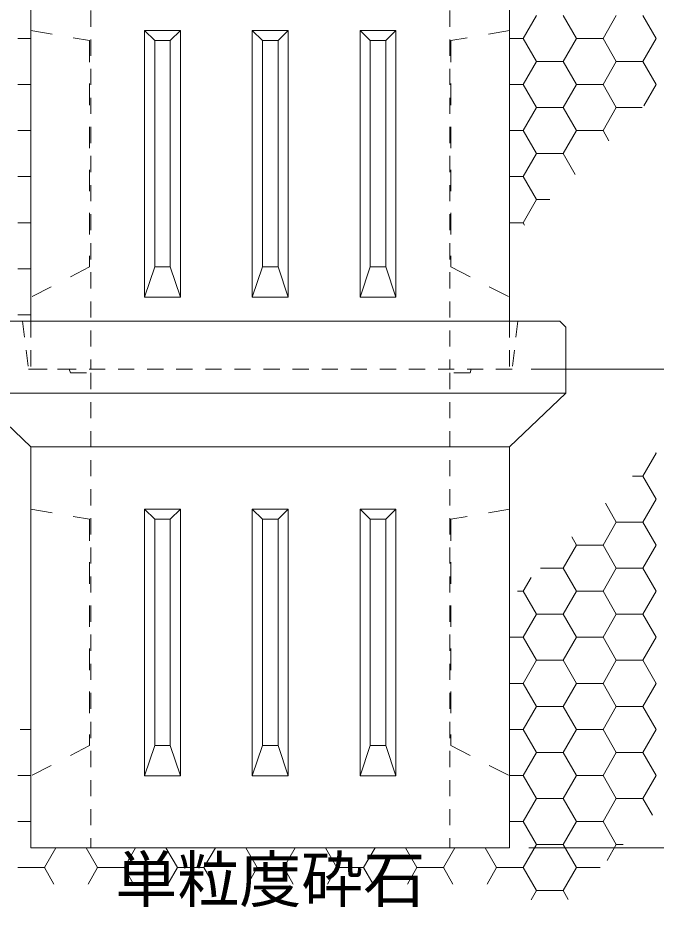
# Model space of a CAD drawing. Units: millimetres at full size; details may follow other scales. Extents: x 40781 to 122968, y -21714 to -2620.
# Drawn here: x 45539 to 46072, y -17546 to -16803 of the extents above; entities that cross this region are included whole.
import ezdxf
from ezdxf.enums import TextEntityAlignment as Align

# ---------------------------------------------------------------- set-up
doc = ezdxf.new("R2010")
doc.units = ezdxf.units.MM
doc.header["$LTSCALE"] = 18
doc.linetypes.add('USER2', pattern=[1.35, 0.75, -0.6])
doc.linetypes.add('USER3', pattern=[2, 1, -1])
for name, color, linetype, lineweight in [('0_2', 7, 'Continuous', 9), ('ハッチング', 7, 'Continuous', 5), ('寸法線', 7, 'Continuous', 9), ('本体', 2, 'Continuous', 13)]:
    doc.layers.add(name, color=color, linetype=linetype, lineweight=lineweight)
doc.styles.add('ＭＳ ゴシック', font='')
doc.styles.get('ＭＳ ゴシック').set_extended_font_data('MS Gothic')

msp = doc.modelspace()

# ---------------------------------------------------------------- linework, layer by layer
at = {"layer": '0_2', "linetype": 'USER3'}
for p, q in [((45549.95, -16813.78), (45598.95, -16822.23)), ((45949.95, -16813.78), (45900.95, -16822.23)), ((45598.95, -16822.23), (45598.95, -17011.4)), ((45900.95, -16822.23), (45900.95, -17011.4)), ((45598.95, -17011.4), (45549.95, -17036.74)), ((45900.95, -17011.4), (45949.95, -17036.74)), ((45549.95, -17213.78), (45598.95, -17222.23)), ((45949.95, -17213.78), (45900.95, -17222.23)), ((45598.95, -17222.23), (45598.95, -17411.4)), ((45900.95, -17222.23), (45900.95, -17411.4)), ((45598.95, -17411.4), (45549.95, -17436.74)), ((45900.95, -17411.4), (45949.95, -17436.74))]:
    msp.add_line(p, q, dxfattribs=at)
at = {"layer": '0_2'}
for p, q in [((45644.95, -16813.78), (45653.45, -16822.23)), ((45666.45, -16822.23), (45674.95, -16813.78)), ((45734.95, -16813.78), (45743.45, -16822.23)), ((45756.45, -16822.23), (45764.95, -16813.78)), ((45824.95, -16813.78), (45833.45, -16822.23)), ((45846.45, -16822.23), (45854.95, -16813.78)), ((45644.95, -17036.74), (45653.45, -17011.4)), ((45666.45, -17011.4), (45674.95, -17036.74)), ((45734.95, -17036.74), (45743.45, -17011.4)), ((45756.45, -17011.4), (45764.95, -17036.74)), ((45824.95, -17036.74), (45833.45, -17011.4)), ((45846.45, -17011.4), (45854.95, -17036.74)), ((45644.95, -17213.78), (45653.45, -17222.23)), ((45666.45, -17222.23), (45674.95, -17213.78)), ((45734.95, -17213.78), (45743.45, -17222.23)), ((45756.45, -17222.23), (45764.95, -17213.78)), ((45824.95, -17213.78), (45833.45, -17222.23)), ((45846.45, -17222.23), (45854.95, -17213.78)), ((45644.95, -17436.74), (45653.45, -17411.4)), ((45666.45, -17411.4), (45674.95, -17436.74)), ((45734.95, -17436.74), (45743.45, -17411.4)), ((45756.45, -17411.4), (45764.95, -17436.74)), ((45824.95, -17436.74), (45833.45, -17411.4)), ((45846.45, -17411.4), (45854.95, -17436.74))]:
    msp.add_line(p, q, dxfattribs=at)
for points in [[(45644.95, -16813.78), (45674.95, -16813.78), (45674.95, -17036.74), (45644.95, -17036.74)], [(45734.95, -16813.78), (45764.95, -16813.78), (45764.95, -17036.74), (45734.95, -17036.74)], [(45824.95, -16813.78), (45854.95, -16813.78), (45854.95, -17036.74), (45824.95, -17036.74)], [(45653.45, -16822.23), (45666.45, -16822.23), (45666.45, -17011.4), (45653.45, -17011.4)], [(45743.45, -16822.23), (45756.45, -16822.23), (45756.45, -17011.4), (45743.45, -17011.4)], [(45833.45, -16822.23), (45846.45, -16822.23), (45846.45, -17011.4), (45833.45, -17011.4)], [(45644.95, -17213.78), (45674.95, -17213.78), (45674.95, -17436.74), (45644.95, -17436.74)], [(45734.95, -17213.78), (45764.95, -17213.78), (45764.95, -17436.74), (45734.95, -17436.74)], [(45824.95, -17213.78), (45854.95, -17213.78), (45854.95, -17436.74), (45824.95, -17436.74)], [(45653.45, -17222.23), (45666.45, -17222.23), (45666.45, -17411.4), (45653.45, -17411.4)], [(45743.45, -17222.23), (45756.45, -17222.23), (45756.45, -17411.4), (45743.45, -17411.4)], [(45833.45, -17222.23), (45846.45, -17222.23), (45846.45, -17411.4), (45833.45, -17411.4)]]:
    msp.add_lwpolyline(points, close=True, dxfattribs=at)
at = {"layer": 'ハッチング'}
for p, q in [((45961.3, -16820.45), (45972.41, -16801.2)), ((46005.75, -16820.45), (45994.64, -16801.2)), ((46027.97, -16820.45), (46039.09, -16801.2)), ((46072.42, -16820.45), (46061.31, -16801.2)), ((45539.03, -16820.45), (45549.95, -16820.45)), ((45949.95, -16820.45), (45961.3, -16820.45)), ((45972.41, -16839.7), (45961.3, -16820.45)), ((45994.64, -16839.7), (46005.75, -16820.45)), ((46005.75, -16820.45), (46027.97, -16820.45)), ((46039.09, -16839.7), (46027.97, -16820.45)), ((46061.31, -16839.7), (46072.42, -16820.45)), ((45961.3, -16858.94), (45972.41, -16839.7)), ((45972.41, -16839.7), (45994.64, -16839.7)), ((46005.75, -16858.94), (45994.64, -16839.7)), ((46027.97, -16858.94), (46039.09, -16839.7)), ((46039.09, -16839.7), (46061.31, -16839.7)), ((46072.42, -16858.94), (46061.31, -16839.7)), ((45539.03, -16858.94), (45549.95, -16858.94)), ((45949.95, -16858.94), (45961.3, -16858.94)), ((45972.41, -16878.19), (45961.3, -16858.94)), ((45994.64, -16878.19), (46005.75, -16858.94)), ((46005.75, -16858.94), (46027.97, -16858.94)), ((46039.09, -16878.19), (46027.97, -16858.94)), ((46062.19, -16876.68), (46072.42, -16858.94)), ((45961.3, -16897.44), (45972.41, -16878.19)), ((45972.41, -16878.19), (45994.64, -16878.19)), ((46005.75, -16897.44), (45994.64, -16878.19)), ((46027.97, -16897.44), (46039.09, -16878.19)), ((46039.09, -16878.19), (46060.67, -16878.19)), ((45539.03, -16897.44), (45549.95, -16897.44)), ((45949.95, -16897.44), (45961.3, -16897.44)), ((45972.41, -16916.69), (45961.3, -16897.44)), ((45994.64, -16916.69), (46005.75, -16897.44)), ((46005.75, -16897.44), (46027.97, -16897.44)), ((46032.9, -16905.97), (46027.97, -16897.44)), ((45961.3, -16935.93), (45972.41, -16916.69)), ((45972.41, -16916.69), (45994.64, -16916.69)), ((46004.72, -16934.15), (45994.64, -16916.69)), ((45539.03, -16935.93), (45549.95, -16935.93)), ((45949.95, -16935.93), (45961.3, -16935.93)), ((45972.41, -16955.18), (45961.3, -16935.93)), ((45961.3, -16974.43), (45972.41, -16955.18)), ((45972.41, -16955.18), (45983.68, -16955.18)), ((45539.03, -16974.43), (45549.95, -16974.43)), ((45949.95, -16974.43), (45961.3, -16974.43)), ((45962.45, -16976.42), (45961.3, -16974.43)), ((45539.03, -17012.92), (45549.95, -17012.92)), ((45539.03, -17051.42), (45549.95, -17051.42)), ((46061.31, -17186.15), (46072.42, -17166.9)), ((46072.42, -17166.9), (46072.25, -17166.61)), ((46052.71, -17186.15), (46061.31, -17186.15)), ((46072.42, -17205.4), (46061.31, -17186.15)), ((46039.09, -17224.64), (46029.98, -17208.88)), ((46061.31, -17224.64), (46072.42, -17205.4)), ((46027.97, -17243.89), (46039.09, -17224.64)), ((46039.09, -17224.64), (46061.31, -17224.64)), ((46072.42, -17243.89), (46061.31, -17224.64)), ((46005.75, -17243.89), (46001.8, -17237.06)), ((45994.64, -17263.14), (46005.75, -17243.89)), ((46005.75, -17243.89), (46027.97, -17243.89)), ((46039.09, -17263.14), (46027.97, -17243.89)), ((46061.31, -17263.14), (46072.42, -17243.89)), ((45975.72, -17263.14), (45994.64, -17263.14)), ((46005.75, -17282.39), (45994.64, -17263.14)), ((46027.97, -17282.39), (46039.09, -17263.14)), ((46039.09, -17263.14), (46061.31, -17263.14)), ((46072.42, -17282.39), (46061.31, -17263.14)), ((45961.3, -17282.39), (45967.89, -17270.97)), ((45956.48, -17282.39), (45961.3, -17282.39)), ((45972.41, -17301.63), (45961.3, -17282.39)), ((45994.64, -17301.63), (46005.75, -17282.39)), ((46005.75, -17282.39), (46027.97, -17282.39)), ((46039.09, -17301.63), (46027.97, -17282.39)), ((46061.31, -17301.63), (46072.42, -17282.39)), ((45961.3, -17320.88), (45972.41, -17301.63)), ((45972.41, -17301.63), (45994.64, -17301.63)), ((46005.75, -17320.88), (45994.64, -17301.63)), ((46027.97, -17320.88), (46039.09, -17301.63)), ((46039.09, -17301.63), (46061.31, -17301.63)), ((46072.42, -17320.88), (46061.31, -17301.63)), ((45949.95, -17320.88), (45961.3, -17320.88)), ((45972.41, -17340.13), (45961.3, -17320.88)), ((45994.64, -17340.13), (46005.75, -17320.88)), ((46005.75, -17320.88), (46027.97, -17320.88)), ((46039.09, -17340.13), (46027.97, -17320.88)), ((46061.31, -17340.13), (46072.42, -17320.88)), ((45961.3, -17359.38), (45972.41, -17340.13)), ((45972.41, -17340.13), (45994.64, -17340.13)), ((46005.75, -17359.38), (45994.64, -17340.13)), ((46027.97, -17359.38), (46039.09, -17340.13)), ((46039.09, -17340.13), (46061.31, -17340.13)), ((46072.42, -17359.38), (46061.31, -17340.13)), ((45949.95, -17359.38), (45961.3, -17359.38)), ((45972.41, -17378.62), (45961.3, -17359.38)), ((45994.64, -17378.62), (46005.75, -17359.38)), ((46005.75, -17359.38), (46027.97, -17359.38)), ((46039.09, -17378.62), (46027.97, -17359.38)), ((46061.31, -17378.62), (46072.42, -17359.38)), ((45961.3, -17397.87), (45972.41, -17378.62)), ((45972.41, -17378.62), (45994.64, -17378.62)), ((46005.75, -17397.87), (45994.64, -17378.62)), ((46027.97, -17397.87), (46039.09, -17378.62)), ((46039.09, -17378.62), (46061.31, -17378.62)), ((46072.42, -17397.87), (46061.31, -17378.62)), ((45540.99, -17397.87), (45549.95, -17397.87)), ((45949.95, -17397.87), (45961.3, -17397.87)), ((45972.41, -17417.12), (45961.3, -17397.87)), ((45994.64, -17417.12), (46005.75, -17397.87)), ((46005.75, -17397.87), (46027.97, -17397.87)), ((46039.09, -17417.12), (46027.97, -17397.87)), ((46061.31, -17417.12), (46072.42, -17397.87)), ((45961.3, -17436.37), (45972.41, -17417.12)), ((45972.41, -17417.12), (45994.64, -17417.12)), ((46005.75, -17436.37), (45994.64, -17417.12)), ((46027.97, -17436.37), (46039.09, -17417.12)), ((46039.09, -17417.12), (46061.31, -17417.12)), ((46072.42, -17436.37), (46061.31, -17417.12)), ((45539.03, -17436.37), (45549.95, -17436.37)), ((45949.95, -17436.37), (45961.3, -17436.37)), ((45972.41, -17455.61), (45961.3, -17436.37)), ((45994.64, -17455.61), (46005.75, -17436.37)), ((46005.75, -17436.37), (46027.97, -17436.37)), ((46039.09, -17455.61), (46027.97, -17436.37)), ((46061.31, -17455.61), (46072.42, -17436.37)), ((45961.3, -17474.86), (45972.41, -17455.61)), ((45972.41, -17455.61), (45994.64, -17455.61)), ((46005.75, -17474.86), (45994.64, -17455.61)), ((46027.97, -17474.86), (46039.09, -17455.61)), ((46039.09, -17455.61), (46061.31, -17455.61)), ((46069.34, -17469.52), (46061.31, -17455.61)), ((45539.03, -17474.86), (45549.95, -17474.86)), ((45949.95, -17474.86), (45961.3, -17474.86)), ((45972.41, -17494.11), (45961.3, -17474.86)), ((45994.64, -17494.11), (46005.75, -17474.86)), ((46005.75, -17474.86), (46027.97, -17474.86)), ((46039.09, -17494.11), (46027.97, -17474.86)), ((45961.3, -17513.36), (45972.41, -17494.11)), ((45972.41, -17494.11), (45994.64, -17494.11)), ((46005.75, -17513.36), (45994.64, -17494.11)), ((46031.35, -17507.52), (46039.09, -17494.11)), ((46039.09, -17494.11), (46044.75, -17494.11)), ((45561.25, -17513.36), (45570.82, -17496.78)), ((45605.7, -17513.36), (45596.13, -17496.78)), ((45627.92, -17513.36), (45637.49, -17496.78)), ((45672.37, -17513.36), (45662.81, -17496.78)), ((45694.6, -17513.36), (45704.17, -17496.78)), ((45739.05, -17513.36), (45729.48, -17496.78)), ((45761.27, -17513.36), (45770.84, -17496.78)), ((45805.72, -17513.36), (45796.16, -17496.78)), ((45827.95, -17513.36), (45837.52, -17496.78)), ((45872.4, -17513.36), (45862.83, -17496.78)), ((45894.62, -17513.36), (45904.19, -17496.78)), ((45939.07, -17513.36), (45929.51, -17496.78)), ((45539.03, -17513.36), (45561.25, -17513.36)), ((45569.16, -17527.05), (45561.25, -17513.36)), ((45597.79, -17527.05), (45605.7, -17513.36)), ((45605.7, -17513.36), (45627.93, -17513.36)), ((45635.83, -17527.05), (45627.92, -17513.36)), ((45664.47, -17527.05), (45672.37, -17513.36)), ((45672.38, -17513.36), (45694.6, -17513.36)), ((45702.51, -17527.05), (45694.6, -17513.36)), ((45731.14, -17527.05), (45739.05, -17513.36)), ((45739.05, -17513.36), (45761.28, -17513.36)), ((45769.18, -17527.05), (45761.27, -17513.36)), ((45797.82, -17527.05), (45805.72, -17513.36)), ((45805.72, -17513.36), (45827.95, -17513.36)), ((45835.86, -17527.05), (45827.95, -17513.36)), ((45864.49, -17527.05), (45872.4, -17513.36)), ((45872.4, -17513.36), (45894.62, -17513.36)), ((45902.53, -17527.05), (45894.62, -17513.36)), ((45931.17, -17527.05), (45939.07, -17513.36)), ((45939.07, -17513.36), (45961.3, -17513.36)), ((45972.41, -17532.6), (45961.3, -17513.36)), ((45994.64, -17532.6), (46005.75, -17513.36)), ((46005.75, -17513.36), (46025.51, -17513.36)), ((45967.97, -17540.3), (45972.41, -17532.6)), ((45972.41, -17532.6), (45994.64, -17532.6)), ((45998.89, -17539.97), (45994.64, -17532.6))]:
    msp.add_line(p, q, dxfattribs=at)
at = {"layer": '寸法線'}
for p, q in [((45967.95, -17096.78), (46460.67, -17096.78)), ((45967.95, -17096.78), (46460.67, -17096.78)), ((45965.95, -17496.78), (46566.13, -17496.78)), ((45965.95, -17496.78), (46566.13, -17496.78)), ((45965.95, -17496.78), (46460.67, -17496.78))]:
    msp.add_line(p, q, dxfattribs=at)
at = {"layer": '本体', "linetype": 'USER2'}
for p, q in [((45599.95, -16699.98), (45599.95, -17096.78)), ((45899.95, -16699.98), (45899.95, -17096.78)), ((45542.95, -17056.78), (45547.95, -17096.78)), ((45956.95, -17056.78), (45951.95, -17096.78)), ((45547.95, -17096.78), (45581.95, -17096.78)), ((45581.95, -17096.78), (45582.95, -17099.98)), ((45582.95, -17099.98), (45599.95, -17099.98)), ((45599.95, -17099.98), (45599.95, -17496.78)), ((45899.95, -17099.98), (45899.95, -17496.78)), ((45916.95, -17099.98), (45899.95, -17099.98)), ((45917.95, -17096.78), (45916.95, -17099.98)), ((45951.95, -17096.78), (45917.95, -17096.78))]:
    msp.add_line(p, q, dxfattribs=at)
at = {"layer": '本体'}
for p, q in [((45549.95, -16761.78), (45549.95, -17056.78)), ((45949.95, -16761.78), (45949.95, -17056.78)), ((45507.95, -17056.78), (45991.95, -17056.78)), ((45991.95, -17056.78), (45996.95, -17061.78)), ((45996.95, -17061.78), (45996.95, -17116.78)), ((45502.95, -17116.78), (45549.95, -17161.78)), ((45996.95, -17116.78), (45949.95, -17161.78)), ((45549.95, -17161.78), (45549.95, -17496.78)), ((45949.95, -17161.78), (45949.95, -17496.78)), ((45549.95, -17496.78), (45949.95, -17496.78))]:
    msp.add_line(p, q, dxfattribs=at)
at = {"layer": '本体', "linetype": 'USER2', "lineweight": 9}
for p, q in [((45549.95, -17056.78), (45549.95, -17096.78)), ((45949.95, -17056.78), (45949.95, -17096.78)), ((45549.95, -17096.78), (45949.95, -17096.78))]:
    msp.add_line(p, q, dxfattribs=at)
at = {"layer": '本体', "lineweight": 9}
for p, q in [((45502.95, -17116.78), (45996.95, -17116.78)), ((45949.95, -17161.78), (45549.95, -17161.78))]:
    msp.add_line(p, q, dxfattribs=at)

# ---------------------------------------------------------------- texts
at = {"layer": 'ハッチング', "style": 'ＭＳ ゴシック'}
msp.add_text('単粒度砕石', height=37.98, dxfattribs=at).set_placement((45620.45, -17504.21), align=Align.TOP_LEFT)

doc.saveas('drawing.dxf')
